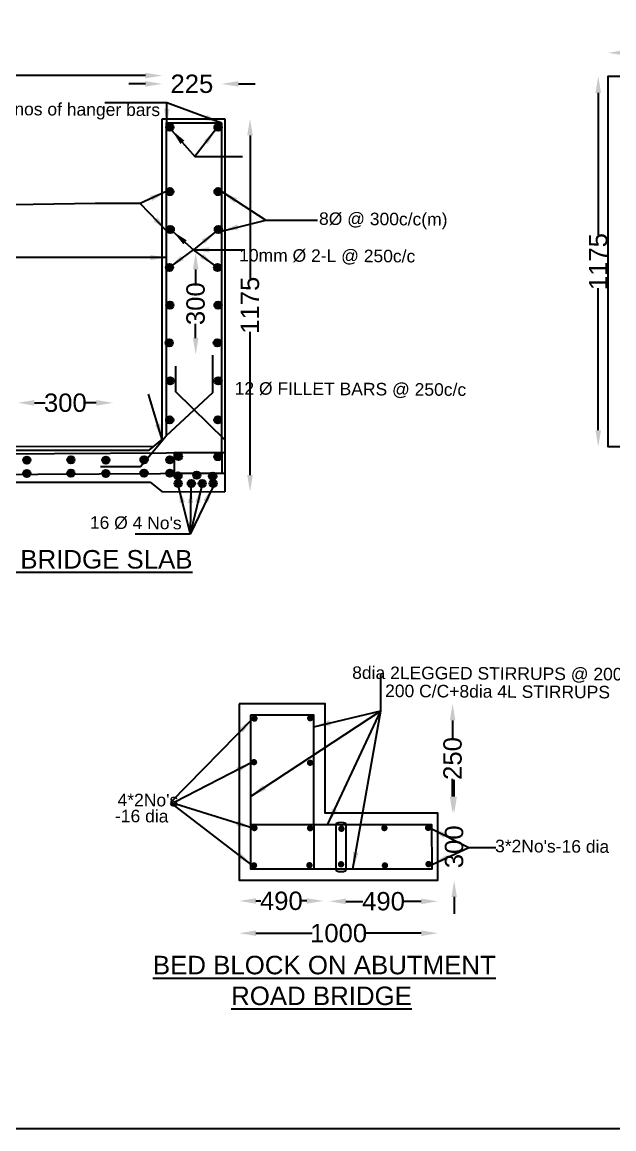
# Model space of a CAD drawing. Header units: millimetres. Extents: x 71251 to 87659, y 3064 to 14226.
# Drawn here: x 75432 to 78978, y 3064 to 9692 of the extents above; entities that cross this region are included whole.
import ezdxf

# ---------------------------------------------------------------- set-up
doc = ezdxf.new("R2010")
doc.units = ezdxf.units.MM
doc.header["$MEASUREMENT"] = 0
doc.layers.add('DRAWING', color=7, linetype='Continuous')
doc.layers.add('TEXT', color=7, linetype='Continuous')
doc.styles.get("Standard").update_dxf_attribs({"font": 'arial.ttf'})
doc.dimstyles.get("Standard").update_dxf_attribs({"dimtxt": 110, "dimasz": 100, "dimexe": 0.18, "dimexo": 0.0625, "dimgap": 0.09, "dimtad": 0, "dimdec": 0, "dimzin": 0, "dimdsep": 46, "dimtxsty": 'Standard', "dimcen": 0.09, "dimse1": 1, "dimse2": 1, "dimadec": 0, "dimazin": 0, "dimtfac": 1, "dimtdec": 0, "dimtofl": 0, "dimtmove": 0, "dimatfit": 3, "dimfxl": 1, "dimtolj": 1, "dimtzin": 0, "dimarcsym": 0})

# ---------------------------------------------------------------- blocks, each defined once
blk = doc.blocks.new('*D28')
at = {"layer": 'Defpoints', "color": 0}
for p in [(75405.8, 7411.8), (75405.8, 7381.5), (75975.7, 7411.8)]:
    blk.add_point(p, dxfattribs=at)
at = {"layer": 'DRAWING', "color": 0, "lineweight": -2}
for p, q in [((75505.8, 7411.8), (75569.4, 7411.8)), ((75875.7, 7411.8), (75812.1, 7411.8))]:
    blk.add_line(p, q, dxfattribs=at)
at = {"layer": 'DRAWING', "color": 0}
for points in [[(75505.8, 7428.4), (75505.8, 7395.1), (75405.8, 7411.8)], [(75875.7, 7428.4), (75875.7, 7395.1), (75975.7, 7411.8)]]:
    blk.add_solid(points, dxfattribs=at)
at = {"layer": 'DRAWING', "color": 0, "insert": (75690.7, 7411.8), "char_height": 110, "attachment_point": 5}
blk.add_mtext('\\A1;300', dxfattribs=at)
blk = doc.blocks.new('*D29')
at = {"layer": 'Defpoints', "color": 0}
for p in [(76471.7, 8310.7), (76482.1, 8310.7), (76492, 7700)]:
    blk.add_point(p, dxfattribs=at)
at = {"layer": 'DRAWING', "color": 0, "lineweight": -2}
for p, q in [((76471.7, 8210.7), (76471.7, 8126.8)), ((76471.7, 7800), (76471.7, 7884))]:
    blk.add_line(p, q, dxfattribs=at)
at = {"layer": 'DRAWING', "color": 0}
for points in [[(76455.1, 8210.7), (76488.4, 8210.7), (76471.7, 8310.7)], [(76455.1, 7800), (76488.4, 7800), (76471.7, 7700)]]:
    blk.add_solid(points, dxfattribs=at)
at = {"layer": 'DRAWING', "color": 0, "insert": (76471.7, 8005.4), "char_height": 110, "attachment_point": 5, "rotation": 90}
blk.add_mtext('\\A1;300', dxfattribs=at)
blk = doc.blocks.new('*D32')
at = {"layer": 'Defpoints', "color": 0}
for p in [(76647.6, 9113.4), (76797.6, 9113.4), (76647.6, 6878.7)]:
    blk.add_point(p, dxfattribs=at)
at = {"layer": 'DRAWING', "color": 0, "lineweight": -2}
for p, q in [((76797.6, 9013.4), (76797.6, 8155.6)), ((76797.6, 6978.7), (76797.6, 7836.5))]:
    blk.add_line(p, q, dxfattribs=at)
at = {"layer": 'DRAWING', "color": 0}
for points in [[(76780.9, 9013.4), (76814.2, 9013.4), (76797.6, 9113.4)], [(76780.9, 6978.7), (76814.2, 6978.7), (76797.6, 6878.7)]]:
    blk.add_solid(points, dxfattribs=at)
at = {"layer": 'DRAWING', "color": 0, "insert": (76797.6, 7996.1), "char_height": 110, "attachment_point": 5, "rotation": 90}
blk.add_mtext('\\A1;1175', dxfattribs=at)
blk = doc.blocks.new('*D33')
at = {"layer": 'Defpoints', "color": 0}
for p in [(76627.7, 9321.8), (76270.9, 9113.4), (76627.7, 9113.4)]:
    blk.add_point(p, dxfattribs=at)
at = {"layer": 'DRAWING', "color": 0, "lineweight": -2}
for p, q in [((76170.9, 9321.8), (76070.9, 9321.8)), ((76727.7, 9321.8), (76827.7, 9321.8))]:
    blk.add_line(p, q, dxfattribs=at)
at = {"layer": 'DRAWING', "color": 0}
for points in [[(76170.9, 9338.5), (76170.9, 9305.2), (76270.9, 9321.8)], [(76727.7, 9338.5), (76727.7, 9305.2), (76627.7, 9321.8)]]:
    blk.add_solid(points, dxfattribs=at)
at = {"layer": 'DRAWING', "color": 0, "insert": (76449.3, 9321.8), "char_height": 110, "attachment_point": 5}
blk.add_mtext('\\A1;225', dxfattribs=at)
blk = doc.blocks.new('*D34')
at = {"layer": 'Defpoints', "color": 0}
for p in [(73229.8, 9371.6), (73229.8, 9090.5), (76270.9, 9113.4)]:
    blk.add_point(p, dxfattribs=at)
at = {"layer": 'DRAWING', "color": 0, "lineweight": -2}
for p, q in [((73329.8, 9371.6), (74613, 9371.6)), ((76170.9, 9371.6), (74930.9, 9371.6))]:
    blk.add_line(p, q, dxfattribs=at)
at = {"layer": 'DRAWING', "color": 0}
for points in [[(73329.8, 9388.2), (73329.8, 9354.9), (73229.8, 9371.6)], [(76170.9, 9388.2), (76170.9, 9354.9), (76270.9, 9371.6)]]:
    blk.add_solid(points, dxfattribs=at)
at = {"layer": 'DRAWING', "color": 0, "insert": (74771.9, 9371.6), "char_height": 110, "attachment_point": 5}
blk.add_mtext('\\A1;1500', dxfattribs=at)
blk = doc.blocks.new('*D35')
at = {"layer": 'Defpoints', "color": 0}
for p in [(85237.1, 9507.8), (78944.3, 9367.3), (85237.1, 9367.3)]:
    blk.add_point(p, dxfattribs=at)
at = {"layer": 'DRAWING', "color": 0, "lineweight": -2}
for p, q in [((79044.3, 9507.8), (81927, 9507.8)), ((85137.1, 9507.8), (82254.4, 9507.8))]:
    blk.add_line(p, q, dxfattribs=at)
at = {"layer": 'DRAWING', "color": 0}
for points in [[(79044.3, 9524.4), (79044.3, 9491.1), (78944.3, 9507.8)], [(85137.1, 9524.4), (85137.1, 9491.1), (85237.1, 9507.8)]]:
    blk.add_solid(points, dxfattribs=at)
at = {"layer": 'DRAWING', "color": 0, "insert": (82090.7, 9507.8), "char_height": 110, "attachment_point": 5}
blk.add_mtext('\\A1;7080', dxfattribs=at)
blk = doc.blocks.new('*D37')
at = {"layer": 'Defpoints', "color": 0}
for p in [(78944.3, 9367.3), (78884.6, 7147.8), (78944.3, 7147.8)]:
    blk.add_point(p, dxfattribs=at)
at = {"layer": 'DRAWING', "color": 0, "lineweight": -2}
for p, q in [((78884.6, 9267.3), (78884.6, 8417.1)), ((78884.6, 7247.8), (78884.6, 8098))]:
    blk.add_line(p, q, dxfattribs=at)
at = {"layer": 'DRAWING', "color": 0}
for points in [[(78868, 9267.3), (78901.3, 9267.3), (78884.6, 9367.3)], [(78868, 7247.8), (78901.3, 7247.8), (78884.6, 7147.8)]]:
    blk.add_solid(points, dxfattribs=at)
at = {"layer": 'DRAWING', "color": 0, "insert": (78884.6, 8257.5), "char_height": 110, "attachment_point": 5, "rotation": 90}
blk.add_mtext('\\A1;1175', dxfattribs=at)
blk = doc.blocks.new('*D47')
at = {"layer": 'Defpoints', "color": 0}
for p in [(77247.8, 5610.2), (78011.8, 5610.2), (77923.5, 4953.6)]:
    blk.add_point(p, dxfattribs=at)
at = {"layer": 'DRAWING', "color": 0, "lineweight": -2}
for p, q in [((78011.8, 5510.2), (78011.8, 5404.2)), ((78011.8, 5053.6), (78011.8, 5159.5))]:
    blk.add_line(p, q, dxfattribs=at)
at = {"layer": 'DRAWING', "color": 0}
for points in [[(77995.2, 5510.2), (78028.5, 5510.2), (78011.8, 5610.2)], [(77995.2, 5053.6), (78028.5, 5053.6), (78011.8, 4953.6)]]:
    blk.add_solid(points, dxfattribs=at)
at = {"layer": 'DRAWING', "color": 0, "insert": (78011.8, 5281.9), "char_height": 110, "attachment_point": 5, "rotation": 90}
blk.add_mtext('\\A1;250', dxfattribs=at)
blk = doc.blocks.new('*D48')
at = {"layer": 'Defpoints', "color": 0}
for p in [(77923.5, 4953.6), (78021, 4953.6), (77923.5, 4552.6)]:
    blk.add_point(p, dxfattribs=at)
at = {"layer": 'DRAWING', "color": 0, "lineweight": -2}
for p, q in [((78021, 5053.6), (78021, 5153.6)), ((78021, 4452.6), (78021, 4352.6))]:
    blk.add_line(p, q, dxfattribs=at)
at = {"layer": 'DRAWING', "color": 0}
for points in [[(78004.4, 5053.6), (78037.7, 5053.6), (78021, 4953.6)], [(78004.4, 4452.6), (78037.7, 4452.6), (78021, 4552.6)]]:
    blk.add_solid(points, dxfattribs=at)
at = {"layer": 'DRAWING', "color": 0, "insert": (78021, 4753.1), "char_height": 110, "attachment_point": 5, "rotation": 90}
blk.add_mtext('\\A1;300', dxfattribs=at)
blk = doc.blocks.new('*D49')
at = {"layer": 'Defpoints', "color": 0}
for p in [(77272.1, 4552.6), (77923.5, 4552.6), (77923.5, 4426.5)]:
    blk.add_point(p, dxfattribs=at)
at = {"layer": 'DRAWING', "color": 0, "lineweight": -2}
for p, q in [((77372.1, 4426.5), (77474.2, 4426.5)), ((77823.5, 4426.5), (77721.4, 4426.5))]:
    blk.add_line(p, q, dxfattribs=at)
at = {"layer": 'DRAWING', "color": 0}
for points in [[(77372.1, 4443.2), (77372.1, 4409.9), (77272.1, 4426.5)], [(77823.5, 4443.2), (77823.5, 4409.9), (77923.5, 4426.5)]]:
    blk.add_solid(points, dxfattribs=at)
at = {"layer": 'DRAWING', "color": 0, "insert": (77597.8, 4426.5), "char_height": 110, "attachment_point": 5}
blk.add_mtext('\\A1;490', dxfattribs=at)
blk = doc.blocks.new('*D50')
at = {"layer": 'Defpoints', "color": 0}
for p in [(76733.2, 4552.6), (76733.2, 4428.9), (77237.1, 4420.7)]:
    blk.add_point(p, dxfattribs=at)
at = {"layer": 'DRAWING', "color": 0, "lineweight": -2}
for p, q in [((76833.2, 4428.9), (76861.5, 4428.9)), ((77137.1, 4428.9), (77108.8, 4428.9))]:
    blk.add_line(p, q, dxfattribs=at)
at = {"layer": 'DRAWING', "color": 0}
for points in [[(76833.2, 4445.6), (76833.2, 4412.2), (76733.2, 4428.9)], [(77137.1, 4445.6), (77137.1, 4412.2), (77237.1, 4428.9)]]:
    blk.add_solid(points, dxfattribs=at)
at = {"layer": 'DRAWING', "color": 0, "insert": (76985.2, 4428.9), "char_height": 110, "attachment_point": 5}
blk.add_mtext('\\A1;490', dxfattribs=at)
blk = doc.blocks.new('*D40')
at = {"layer": 'Defpoints', "color": 0}
for p in [(76733.2, 4552.6), (77923.5, 4552.6), (77923.5, 4235.5)]:
    blk.add_point(p, dxfattribs=at)
at = {"layer": 'DRAWING', "color": 0, "lineweight": -2}
for p, q in [((76833.2, 4235.5), (77169.4, 4235.5)), ((77823.5, 4235.5), (77487.3, 4235.5))]:
    blk.add_line(p, q, dxfattribs=at)
at = {"layer": 'DRAWING', "color": 0}
for points in [[(76833.2, 4252.2), (76833.2, 4218.8), (76733.2, 4235.5)], [(77823.5, 4252.2), (77823.5, 4218.8), (77923.5, 4235.5)]]:
    blk.add_solid(points, dxfattribs=at)
at = {"layer": 'DRAWING', "color": 0, "insert": (77328.4, 4235.5), "char_height": 110, "attachment_point": 5}
blk.add_mtext('\\A1;1000', dxfattribs=at)

msp = doc.modelspace()

# ---------------------------------------------------------------- hatches: boundary and pattern name
at = {"layer": 'DRAWING'}
h = msp.add_hatch(color=256, dxfattribs=at)
h.paths.add_polyline_path([(76339.6, 9062, 0.183648), (76334.1, 9076.6), (76301.2, 9076.6, 0.106401), (76296.6, 9068.5), (76296.6, 9055.4, 0.85914)])
h.paths.add_polyline_path([(76301.2, 9076.6), (76334.1, 9076.6, 0.449154)])
h = msp.add_hatch(color=256, dxfattribs=at)
h.paths.add_polyline_path([(76627.7, 9062, 0.183648), (76622.1, 9076.6), (76589.2, 9076.6, 0.106401), (76584.7, 9068.5), (76584.7, 9055.4, 0.85914)])
h.paths.add_polyline_path([(76589.2, 9076.6), (76622.1, 9076.6, 0.449154)])
h = msp.add_hatch(color=256, dxfattribs=at)
h.paths.add_polyline_path([(76339.6, 8676.5, 0.183648), (76334.1, 8691.1), (76301.2, 8691.1, 0.106401), (76296.6, 8683), (76296.6, 8669.9, 0.85914)])
h.paths.add_polyline_path([(76301.2, 8691.1), (76334.1, 8691.1, 0.449154)])
h = msp.add_hatch(color=256, dxfattribs=at)
h.paths.add_polyline_path([(76627.7, 8676.5, 0.183648), (76622.1, 8691.1), (76589.2, 8691.1, 0.106401), (76584.7, 8683), (76584.7, 8669.9, 0.85914)])
h.paths.add_polyline_path([(76589.2, 8691.1), (76622.1, 8691.1, 0.449154)])
h = msp.add_hatch(color=256, dxfattribs=at)
h.paths.add_polyline_path([(76341.9, 8450.2, 0.183648), (76336.3, 8464.8), (76303.4, 8464.8, 0.106401), (76298.9, 8456.7), (76298.9, 8443.6, 0.85914)])
h.paths.add_polyline_path([(76303.4, 8464.8), (76336.3, 8464.8, 0.449154)])
h = msp.add_hatch(color=256, dxfattribs=at)
h.paths.add_polyline_path([(76629.9, 8450.2, 0.183648), (76624.4, 8464.8), (76591.5, 8464.8, 0.106401), (76586.9, 8456.7), (76586.9, 8443.6, 0.85914)])
h.paths.add_polyline_path([(76591.5, 8464.8), (76624.4, 8464.8, 0.449154)])
h = msp.add_hatch(color=256, dxfattribs=at)
h.paths.add_polyline_path([(76336.3, 8222.4, 0.183648), (76330.7, 8237), (76297.8, 8237, 0.106401), (76293.3, 8228.9), (76293.3, 8215.8, 0.85914)])
h.paths.add_polyline_path([(76297.8, 8237), (76330.7, 8237, 0.449154)])
h = msp.add_hatch(color=256, dxfattribs=at)
h.paths.add_polyline_path([(76624.4, 8222.4, 0.183648), (76618.8, 8237), (76585.9, 8237, 0.106401), (76581.4, 8228.9), (76581.4, 8215.8, 0.85914)])
h.paths.add_polyline_path([(76585.9, 8237), (76618.8, 8237, 0.449154)])
h = msp.add_hatch(color=256, dxfattribs=at)
h.paths.add_polyline_path([(76339.6, 7996.5, 0.183648), (76334.1, 8011.1), (76301.2, 8011.1, 0.106401), (76296.6, 8003.1), (76296.6, 7990, 0.85914)])
h.paths.add_polyline_path([(76301.2, 8011.1), (76334.1, 8011.1, 0.449154)])
h = msp.add_hatch(color=256, dxfattribs=at)
h.paths.add_polyline_path([(76627.7, 7996.5, 0.183648), (76622.1, 8011.1), (76589.2, 8011.1, 0.106401), (76584.7, 8003.1), (76584.7, 7990, 0.85914)])
h.paths.add_polyline_path([(76589.2, 8011.1), (76622.1, 8011.1, 0.449154)])
h = msp.add_hatch(color=256, dxfattribs=at)
h.paths.add_polyline_path([(76335.5, 7771, 0.183648), (76329.9, 7785.6), (76297, 7785.6, 0.106401), (76292.4, 7777.6), (76292.4, 7764.5, 0.85914)])
h.paths.add_polyline_path([(76297, 7785.6), (76329.9, 7785.6, 0.449154)])
h = msp.add_hatch(color=256, dxfattribs=at)
h.paths.add_polyline_path([(76623.5, 7771, 0.183648), (76618, 7785.6), (76585.1, 7785.6, 0.106401), (76580.5, 7777.6), (76580.5, 7764.5, 0.85914)])
h.paths.add_polyline_path([(76585.1, 7785.6), (76618, 7785.6, 0.449154)])
h = msp.add_hatch(color=256, dxfattribs=at)
h.paths.add_polyline_path([(76341, 7543.6, 0.183648), (76335.5, 7558.3), (76302.6, 7558.3, 0.106401), (76298, 7550.2), (76298, 7537.1, 0.85914)])
h.paths.add_polyline_path([(76302.6, 7558.3), (76335.5, 7558.3, 0.449154)])
h = msp.add_hatch(color=256, dxfattribs=at)
h.paths.add_polyline_path([(76629.1, 7543.6, 0.183648), (76623.5, 7558.3), (76590.6, 7558.3, 0.106401), (76586.1, 7550.2), (76586.1, 7537.1, 0.85914)])
h.paths.add_polyline_path([(76590.6, 7558.3), (76623.5, 7558.3, 0.449154)])
h = msp.add_hatch(color=256, dxfattribs=at)
h.paths.add_polyline_path([(76338.2, 7309.3, 0.183648), (76332.7, 7323.9), (76299.8, 7323.9, 0.106401), (76295.2, 7315.8), (76295.2, 7302.7, 0.85914)])
h.paths.add_polyline_path([(76299.8, 7323.9), (76332.7, 7323.9, 0.449154)])
h = msp.add_hatch(color=256, dxfattribs=at)
h.paths.add_polyline_path([(76626.3, 7309.3, 0.183648), (76620.7, 7323.9), (76587.8, 7323.9, 0.106401), (76583.3, 7315.8), (76583.3, 7302.7, 0.85914)])
h.paths.add_polyline_path([(76587.8, 7323.9), (76620.7, 7323.9, 0.449154)])
h = msp.add_hatch(color=256, dxfattribs=at)
h.paths.add_polyline_path([(75746.3, 7070, 0.183648), (75740.7, 7084.6), (75707.8, 7084.6, 0.106401), (75703.3, 7076.5), (75703.3, 7063.4, 0.85914)])
h.paths.add_polyline_path([(75707.8, 7084.6), (75740.7, 7084.6, 0.449154)])
h = msp.add_hatch(color=256, dxfattribs=at)
h.paths.add_polyline_path([(76184.2, 7070.9, 0.183648), (76178.7, 7085.5), (76145.8, 7085.5, 0.106401), (76141.2, 7077.4), (76141.2, 7064.3, 0.85914)])
h.paths.add_polyline_path([(76145.8, 7085.5), (76178.7, 7085.5, 0.449154)])
h = msp.add_hatch(color=256, dxfattribs=at)
h.paths.add_polyline_path([(76338.9, 7070.9, 0.183648), (76333.4, 7085.5), (76300.5, 7085.5, 0.106401), (76295.9, 7077.4), (76295.9, 7064.3, 0.85914)])
h.paths.add_polyline_path([(76300.5, 7085.5), (76333.4, 7085.5, 0.449154)])
h = msp.add_hatch(color=256, dxfattribs=at)
h.paths.add_polyline_path([(76390.9, 7090.4, 0.183648), (76385.3, 7105), (76352.4, 7105, 0.106401), (76347.9, 7097), (76347.9, 7083.9, 0.85914)])
h.paths.add_polyline_path([(76352.4, 7105), (76385.3, 7105, 0.449154)])
h = msp.add_hatch(color=256, dxfattribs=at)
h.paths.add_polyline_path([(76626.3, 7089.6, 0.183648), (76620.7, 7104.2), (76587.8, 7104.2, 0.106401), (76583.3, 7096.1), (76583.3, 7083, 0.85914)])
h.paths.add_polyline_path([(76587.8, 7104.2), (76620.7, 7104.2, 0.449154)])
h = msp.add_hatch(color=256, dxfattribs=at)
h.paths.add_polyline_path([(75481.7, 7069.1, 0.183648), (75476.1, 7083.7), (75443.2, 7083.7, 0.106401), (75438.7, 7075.7), (75438.7, 7062.6, 0.85914)])
h.paths.add_polyline_path([(75443.2, 7083.7), (75476.1, 7083.7, 0.449154)])
h = msp.add_hatch(color=256, dxfattribs=at)
h.paths.add_polyline_path([(75955.4, 7069.1, 0.183648), (75949.8, 7083.7), (75916.9, 7083.7, 0.106401), (75912.4, 7075.7), (75912.4, 7062.6, 0.85914)])
h.paths.add_polyline_path([(75916.9, 7083.7), (75949.8, 7083.7, 0.449154)])
h = msp.add_hatch(color=256, dxfattribs=at)
h.paths.add_polyline_path([(75481.7, 6989.2, 0.183648), (75476.1, 7003.8), (75443.2, 7003.8, 0.106401), (75438.7, 6995.7), (75438.7, 6982.6, 0.85914)])
h.paths.add_polyline_path([(75443.2, 7003.8), (75476.1, 7003.8, 0.449154)])
h = msp.add_hatch(color=256, dxfattribs=at)
h.paths.add_polyline_path([(75746.3, 6990.1, 0.183648), (75740.7, 7004.7), (75707.8, 7004.7, 0.106401), (75703.3, 6996.6), (75703.3, 6983.5, 0.85914)])
h.paths.add_polyline_path([(75707.8, 7004.7), (75740.7, 7004.7, 0.449154)])
h = msp.add_hatch(color=256, dxfattribs=at)
h.paths.add_polyline_path([(75955.4, 6989.2, 0.183648), (75949.8, 7003.8), (75916.9, 7003.8, 0.106401), (75912.4, 6995.7), (75912.4, 6982.6, 0.85914)])
h.paths.add_polyline_path([(75916.9, 7003.8), (75949.8, 7003.8, 0.449154)])
h = msp.add_hatch(color=256, dxfattribs=at)
h.paths.add_polyline_path([(76184.2, 6991, 0.183648), (76178.7, 7005.6), (76145.8, 7005.6, 0.106401), (76141.2, 6997.5), (76141.2, 6984.4, 0.85914)])
h.paths.add_polyline_path([(76145.8, 7005.6), (76178.7, 7005.6, 0.449154)])
h = msp.add_hatch(color=256, dxfattribs=at)
h.paths.add_polyline_path([(76338.9, 6991, 0.183648), (76333.4, 7005.6), (76300.5, 7005.6, 0.106401), (76295.9, 6997.5), (76295.9, 6984.4, 0.85914)])
h.paths.add_polyline_path([(76300.5, 7005.6), (76333.4, 7005.6, 0.449154)])
h = msp.add_hatch(color=256, dxfattribs=at)
h.paths.add_polyline_path([(76387.8, 6973.9, 0.183648), (76382.3, 6988.5), (76349.4, 6988.5, 0.106401), (76344.8, 6980.5), (76344.8, 6967.3, 0.85914)])
h.paths.add_polyline_path([(76349.4, 6988.5), (76382.3, 6988.5, 0.449154)])
h = msp.add_hatch(color=256, dxfattribs=at)
h.paths.add_polyline_path([(76458.8, 6988.5), (76497.7, 6988.5, 0.602653)])
h.paths.add_polyline_path([(76500.3, 6978.2, 0.122117), (76497.7, 6988.5), (76458.8, 6988.5, 0.122117), (76456.3, 6978.2, 1)])
for points in [[(76573.7, 6950.1, -0.034559), (76576.7, 6950.3, 0.374296), (76595.7, 6972.1, 0.21421), (76588.3, 6988.5), (76559.1, 6988.5, 0.21421), (76551.7, 6972.1, 0.414214)], [(76588.3, 6988.5, 0.380239), (76559.1, 6988.5)], [(76388.8, 6928.3, 1), (76344.8, 6928.3, 0.374296), (76363.8, 6906.5), (76369.9, 6906.5, 0.374296)], [(76468, 6928.3, 1), (76424, 6928.3, 0.374296), (76443, 6906.5), (76449, 6906.5, 0.374296)], [(76533.4, 6928.3, 1), (76489.4, 6928.3, 0.374296), (76508.3, 6906.5), (76514.4, 6906.5, 0.374296)], [(76576.7, 6950.3, -0.034559), (76573.7, 6950.1, 0.374296), (76554.7, 6928.3, 0.374296), (76573.7, 6906.5), (76579.8, 6906.5, 0.374296), (76598.7, 6928.3, 0.414214)]]:
    msp.add_hatch(color=256, dxfattribs=at).paths.add_polyline_path(points)

# ---------------------------------------------------------------- linework, layer by layer
for p in [(76647.6, 9113.4), (76269.6, 6879.9)]:
    msp.add_line(p, (76647.6, 6878.7), dxfattribs=at)
for points in [[(71265.7, 14225.5), (87658.6, 14225.5), (87658.6, 3063.9), (71265.7, 3063.9)], [(72952.8, 7092.9), (76627.7, 7113.4), (76627.7, 6988.5), (72952.8, 6968.1)], [(76801.2, 5541.3), (76801.2, 4620.6), (77888.4, 4620.6), (77888, 4885.6), (77179.8, 4885.6), (77179.8, 5542)]]:
    msp.add_lwpolyline(points, close=True, dxfattribs=at)
for points in [[(85237.1, 7147.8), (78944.3, 7147.8), (78944.3, 9367.3), (85237.1, 9367.3)], [(72922.9, 9090.5), (73229.8, 9090.5), (73229.8, 7202.9), (73310.4, 7128.6), (76193.7, 7128.6)], [(72922.9, 9090.5), (72922.9, 6857.5), (73234.9, 6857.5), (73314.8, 6937.2), (76198.6, 6937.2)], [(76270.9, 7191.9), (76270.9, 9113.4)], [(76270.9, 9113.4), (76647.6, 9113.4)], [(76627.7, 9085.7), (76295.6, 9085.7), (76295.6, 7213.7)], [(76627.7, 7113.4), (76627.7, 9085.7)], [(75869.4, 8605.9), (74878.8, 8589.6)], [(76052.5, 8281.8), (75126.2, 8281.8)], [(76295.6, 7213.7), (76575.3, 7472.7), (76575.3, 7697.4)], [(76351.4, 7630.7), (76351.4, 7479.3), (76647.6, 7190.3)], [(75902.1, 7029.7), (76140.6, 7029.7), (76295.6, 7213.7)], [(76193.7, 7128.6), (76270.9, 7191.9)], [(73285.1, 7151.9), (76220.8, 7150.8)], [(76647.6, 6988.5), (76344.8, 6988.5), (76344.8, 7113.4), (76647.6, 7113.4)], [(76198.6, 6937.2), (76269.6, 6879.9)], [(76733.2, 5609.2), (76733.2, 4552.6), (77923.5, 4552.6), (77923.5, 4953.6), (77247.8, 4953.6), (77247.8, 5610.2), (76733.2, 5609.2)], [(77179.8, 4885.6), (76801.2, 4885.6)], [(77179.8, 4885.6), (77179.8, 4620.6)], [(77312.9, 4611), (77312.9, 4892.2)], [(77372.1, 4892.2), (77372.1, 4611)]]:
    msp.add_lwpolyline(points, dxfattribs=at)
at = {"layer": 'DRAWING', "const_width": 19.2}
for points in [[(76814.1, 5521.1, 1), (76833.3, 5521.1, 1)], [(77148.8, 5523.3, 1), (77168, 5523.3, 1)], [(76811.8, 5259.8, 1), (76830.9, 5259.8, 1)], [(77148.4, 5256.4, 1), (77167.6, 5256.4, 1)], [(76814, 4865.6, 1), (76833.2, 4865.6, 1)], [(77148.4, 4864.5, 1), (77167.6, 4864.5, 1)], [(77335.8, 4861.1, 1), (77355, 4861.1, 1)], [(77593.2, 4865.5, 1), (77612.4, 4865.5, 1)], [(77855.8, 4866.6, 1), (77875, 4866.6, 1)], [(76811.8, 4641.4, 1), (76830.9, 4641.4, 1)], [(77143.9, 4642.6, 1), (77163.1, 4642.6, 1)], [(77333.6, 4648.2, 1), (77352.7, 4648.2, 1)], [(77596.6, 4641.3, 1), (77615.8, 4641.3, 1)], [(77858.1, 4649.2, 1), (77877.2, 4649.2, 1)]]:
    msp.add_lwpolyline(points, format="xyb", close=True, dxfattribs=at)
at = {"layer": 'DRAWING'}
for centre in [(76317.6, 9062), (76605.7, 9062), (76317.6, 8676.5), (76605.7, 8676.5), (76319.9, 8450.2), (76607.9, 8450.2), (76314.3, 8222.4), (76602.4, 8222.4), (76317.6, 7996.5), (76605.7, 7996.5), (76313.5, 7771), (76601.5, 7771), (76319, 7543.6), (76607.1, 7543.6), (76316.2, 7309.3), (76604.3, 7309.3), (75724.3, 7070), (76162.2, 7070.9), (76316.9, 7070.9), (76368.9, 7090.4), (76604.3, 7089.6), (75459.7, 7069.1), (75933.4, 7069.1), (75459.7, 6989.2), (75724.3, 6990.1), (75933.4, 6989.2), (76162.2, 6991), (76316.9, 6991), (76365.8, 6973.9), (76478.3, 6978.2), (76573.7, 6972.1), (76366.8, 6928.3), (76446, 6928.3), (76511.4, 6928.3), (76576.7, 6928.3)]:
    msp.add_circle(centre, 22, dxfattribs=at)
for centre, radius, start, end in [((77342.5, 4817.3), 80.6, 68.45511, 111.54489), ((77342.5, 4674.1), 69.7, 244.87656, 295.12344)]:
    msp.add_arc(centre, radius, start, end, dxfattribs=at)

# ---------------------------------------------------------------- texts
for s, height, p in [('16Ø - 2 nos of hanger bars', 75.002, (75006.3, 9136.2)), ('8Ø @ 300c/c(m)', 75.002, (77210.9, 8477.6)), ('10mm Ø 2-L @ 250c/c ', 75.002, (76732.2, 8258.7)), ('12 Ø FILLET BARS @ 250c/c ', 75.002, (76705.4, 7461.4)), ("16 Ø 4 No's", 75.002, (75837.6, 6657.6)), ('8dia 2LEGGED STIRRUPS @ 200 C/C', 75.002, (77409.7, 5758.9)), ('200 C/C+8dia 4L STIRRUPS ', 75.002, (77606.9, 5649.8)), ("4*2No's", 75, (76003.4, 4996.7)), ('-16 dia', 75, (75988.2, 4900.8)), ("3*2No's-16 dia", 75.002, (78265.9, 4720.9))]:
    msp.add_text(s, height=height, rotation=359.65712, dxfattribs=at).set_placement(p)
at = {"layer": 'TEXT'}
for s, p in [('%%UREINFORCEMENT DETAILS FOOT BRIDGE SLAB', (72867.4, 6419.3)), ('%%UBED BLOCK ON ABUTMENT', (76215.4, 3989.5)), ('%%UROAD BRIDGE', (76684.4, 3805.3))]:
    msp.add_text(s, height=110.787, dxfattribs=at).set_placement(p)

# ---------------------------------------------------------------- dimensions: what is measured, and where the dimension line sits
at = {"layer": 'DRAWING'}
for base, p1, p2, text, picture, middle in [((85237.1, 9507.8), (78944.3, 9367.3), (85237.1, 9367.3), '7080', '*D35', (82090.7, 9507.8)), ((76627.7, 9321.8), (76270.9, 9113.4), (76627.7, 9113.4), '225', '*D33', (76449.3, 9321.8)), ((75405.8, 7411.8), (75975.7, 7411.8), (75405.8, 7381.5), '300', '*D28', (75690.7, 7411.8)), ((76733.2, 4428.9), (77237.1, 4420.7), (76733.2, 4552.6), '490', '*D50', (76985.2, 4428.9)), ((77923.5, 4235.5), (76733.2, 4552.6), (77923.5, 4552.6), '1000', '*D40', (77328.4, 4235.5)), ((77923.5, 4426.5), (77272.1, 4552.6), (77923.5, 4552.6), '490', '*D49', (77597.8, 4426.5))]:
    dim = msp.add_linear_dim(base=base, p1=p1, p2=p2, text=text, dimstyle='Standard', dxfattribs=at)
    dim.commit()
    dim.dimension.update_dxf_attribs({"geometry": picture, "text_midpoint": middle})
dim = msp.add_linear_dim(base=(73229.8, 9371.6), p1=(76270.9, 9113.4), p2=(73229.8, 9090.5), text='1500', dimstyle='Standard', dxfattribs=at)
dim.commit()
dim.dimension.update_dxf_attribs({"geometry": '*D34', "text_midpoint": (74771.9, 9371.6), "dimtype": 160})
for base, p1, p2, text, picture, middle in [((78884.6, 7147.8), (78944.3, 9367.3), (78944.3, 7147.8), '1175', '*D37', (78884.6, 8257.5)), ((76797.6, 9113.4), (76647.6, 6878.7), (76647.6, 9113.4), '1175', '*D32', (76797.6, 7996.1)), ((76471.7, 8310.7), (76492, 7700), (76482.1, 8310.7), '300', '*D29', (76471.7, 8005.4)), ((78011.8, 5610.2), (77923.5, 4953.6), (77247.8, 5610.2), '250', '*D47', (78011.8, 5281.9)), ((78021, 4953.6), (77923.5, 4552.6), (77923.5, 4953.6), '300', '*D48', (78021, 4753.1))]:
    dim = msp.add_linear_dim(base=base, p1=p1, p2=p2, angle=90, text=text, dimstyle='Standard', dxfattribs=at)
    dim.commit()
    dim.dimension.update_dxf_attribs({"geometry": picture, "text_midpoint": middle})

# ---------------------------------------------------------------- leaders
for points, override in [([(76627.7, 9085.7), (76299, 9207.7), (75928.3, 9207.7)], {"dimgap": 0.09, "dimtad": 0}), ([(76299, 9073.7), (76299, 9207.7)], {"dimgap": 0.09, "dimtad": 0}), ([(76329.6, 9043.6), (76467.1, 8886.5), (76751.5, 8886.5)], {"dimasz": 95, "dimgap": 0.09, "dimtad": 0, "dimfxl": 2000, "dimarcsym": 1}), ([(76590.2, 9046.4), (76467.1, 8886.5)], {"dimasz": 95, "dimgap": 0.09, "dimtad": 0, "dimfxl": 2000, "dimarcsym": 1}), ([(76295.6, 8676.5), (76139.2, 8605.9), (75869.4, 8605.9)], {"dimgap": 0.09, "dimtad": 0}), ([(76627.7, 8676.5), (76892.8, 8505.8)], {"dimgap": 0.09, "dimtad": 0}), ([(76301.1, 8438.7), (76139.2, 8605.9)], {"dimgap": 0.09, "dimtad": 0}), ([(76627.7, 8440.5), (76892.8, 8505.8), (77202.5, 8505.8)], {"dimgap": 0.09, "dimtad": 0}), ([(76337.1, 8436.5), (76458.2, 8328.2)], {"dimasz": 95, "dimgap": 0.09, "dimtad": 0, "dimfxl": 2000, "dimarcsym": 1}), ([(76590.9, 8436.3), (76458.2, 8328.2)], {"dimasz": 95, "dimgap": 0.09, "dimtad": 0, "dimfxl": 2000, "dimarcsym": 1}), ([(76295.6, 8281.8), (76052.5, 8281.8)], {"dimasz": 95, "dimgap": 0.09, "dimtad": 0, "dimfxl": 2000, "dimarcsym": 1}), ([(76314.3, 8222.4), (76458.2, 8328.2)], {"dimasz": 95, "dimgap": 0.09, "dimtad": 0, "dimfxl": 2000, "dimarcsym": 1}), ([(76458.2, 8328.2), (76757, 8328.2)], {"dimasz": 95, "dimgap": 0.09, "dimtad": 0, "dimfxl": 2000, "dimarcsym": 1}), ([(76584.6, 8235.4), (76458.2, 8328.2)], {"dimasz": 95, "dimgap": 0.09, "dimtad": 0, "dimfxl": 2000, "dimarcsym": 1}), ([(76270.9, 7191.9), (76189.5, 7464.3)], {"dimasz": 95, "dimgap": 0.09, "dimtad": 0, "dimfxl": 2000, "dimarcsym": 1}), ([(76573.7, 6906.5), (76438.3, 6624.4), (76109, 6624.4)], {"dimasz": 95, "dimgap": 0.09, "dimtad": 0, "dimfxl": 2000, "dimarcsym": 1}), ([(76369.9, 6906.5), (76438.3, 6624.4)], {"dimasz": 95, "dimgap": 0.09, "dimtad": 0, "dimfxl": 2000, "dimarcsym": 1}), ([(76443, 6906.5), (76438.3, 6624.4)], {"dimasz": 95, "dimgap": 0.09, "dimtad": 0, "dimfxl": 2000, "dimarcsym": 1}), ([(76506.2, 6906.9), (76438.3, 6624.4)], {"dimasz": 95, "dimgap": 0.09, "dimtad": 0, "dimfxl": 2000, "dimarcsym": 1}), ([(77414.5, 4620.6), (77581.8, 5568.3), (77581.8, 5790.5)], {"dimgap": 0.09, "dimtad": 0}), ([(76801.2, 5053.9), (77581.8, 5568.3)], {"dimgap": 0.09, "dimtad": 0}), ([(77179.8, 5472.4), (77581.8, 5568.3)], {"dimgap": 0.09, "dimtad": 0}), ([(77262.8, 4885.6), (77581.8, 5568.3)], {"dimgap": 0.09, "dimtad": 0}), ([(76814.1, 5521.1), (76320.4, 5018.3)], {"dimgap": 0.09, "dimtad": 0}), ([(76811.8, 5259.8), (76346.8, 5021)], {"dimgap": 0.09, "dimtad": 0}), ([(76814, 4865.6), (76320.4, 5018.3)], {"dimgap": 0.09, "dimtad": 0}), ([(76811.8, 4641.4), (76320.4, 5018.3)], {"dimgap": 0.09, "dimtad": 0}), ([(77875, 4866.6), (78109.9, 4748.5), (78270.1, 4748.5)], {"dimgap": 0.09, "dimtad": 0}), ([(77888.4, 4647.2), (78109.9, 4748.5)], {"dimgap": 0.09, "dimtad": 0})]:
    msp.add_leader(points, dimstyle='Standard', override=override, dxfattribs=at)

doc.saveas('drawing.dxf')
